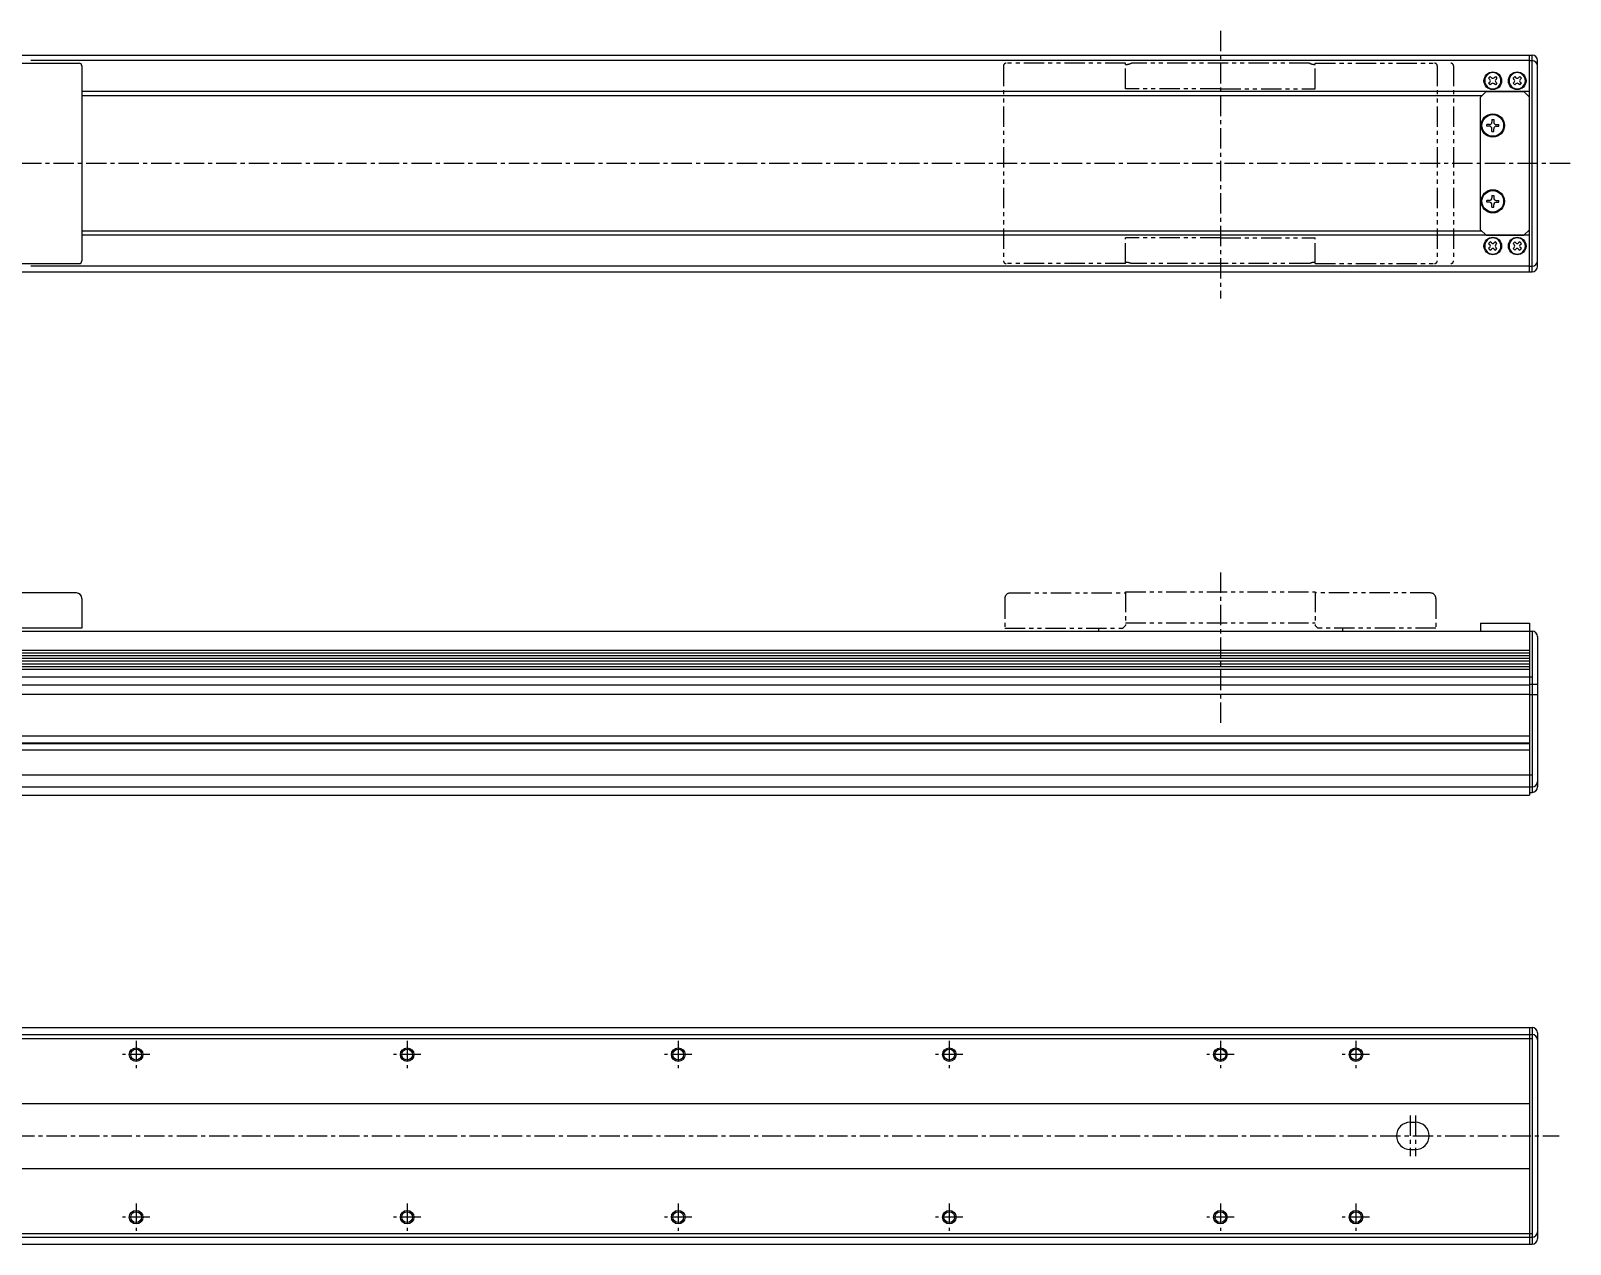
# Model space of a CAD drawing. Extents: x -684 to 358, y -63 to 438.
# Drawn here: x -210 to 358, y -10 to 438 of the extents above; entities that cross this region are included whole.
import ezdxf

# ---------------------------------------------------------------- set-up
doc = ezdxf.new("R2010")
doc.units = 0
for name, pattern in [('CENTER', [12, 7.5, -1.5, 1.5, -1.5]), ('CONTINOUS', [0]), ('PHANTOM', [15, 7.5, -1.5, 1.5, -1.5, 1.5, -1.5])]:
    doc.linetypes.add(name, pattern=pattern)
doc.layers.get('0').update_dxf_attribs({"linetype": 'CONTINUOUS'})
doc.layers.add('CENTER', color=1, linetype='CENTER')

msp = doc.modelspace()

# ---------------------------------------------------------------- linework, layer by layer
at = {"color": 7, "linetype": 'CONTINOUS'}
for p, q in [((-506.96, 429.02), (344.04, 429.02)), ((-235.96, 426.02), (-191.96, 426.02)), ((343.04, 426.95), (-209.81, 426.95)), ((343.04, 349.02), (343.04, 429.02)), ((343.04, 426.95), (344.04, 426.95)), ((344.04, 349.02), (344.04, 429.02)), ((346.04, 351.02), (346.04, 427.02)), ((-190.96, 425.02), (-190.96, 353.02)), ((328, 420.46), (328.61, 421.06)), ((328.42, 420.05), (328, 420.46)), ((328.61, 421.06), (329.02, 420.65)), ((330.07, 420.65), (330.48, 421.06)), ((330.48, 421.06), (331.08, 420.46)), ((331.08, 420.46), (330.67, 420.05)), ((337, 420.46), (337.61, 421.06)), ((337.42, 420.05), (337, 420.46)), ((337.61, 421.06), (338.02, 420.65)), ((339.07, 420.65), (339.48, 421.06)), ((339.48, 421.06), (340.08, 420.46)), ((340.08, 420.46), (339.67, 420.05)), ((343.04, 415.52), (-190.96, 415.52)), ((325.04, 413.52), (327.04, 415.52)), ((327.04, 415.52), (341.04, 415.52)), ((328, 418.59), (328.42, 419)), ((328.61, 417.99), (328, 418.59)), ((329.02, 418.4), (328.61, 417.99)), ((330.48, 417.99), (330.07, 418.4)), ((331.08, 418.59), (330.48, 417.99)), ((330.67, 419), (331.08, 418.59)), ((337, 418.59), (337.42, 419)), ((337.61, 417.99), (337, 418.59)), ((338.02, 418.4), (337.61, 417.99)), ((339.48, 417.99), (339.07, 418.4)), ((340.08, 418.59), (339.48, 417.99)), ((339.67, 419), (340.08, 418.59)), ((343.04, 413.52), (341.04, 415.52)), ((325.54, 414.02), (-190.96, 414.02)), ((325.04, 364.52), (325.04, 413.52)), ((343.04, 364.52), (343.04, 413.52)), ((327.34, 402.71), (327.34, 403.34)), ((328.29, 403.34), (327.34, 403.34)), ((329.23, 405.22), (329.23, 404.28)), ((329.23, 405.22), (329.86, 405.22)), ((329.86, 405.22), (329.86, 404.28)), ((330.8, 403.34), (331.74, 403.34)), ((331.74, 402.71), (331.74, 403.34)), ((328.29, 402.71), (327.34, 402.71)), ((329.23, 400.82), (329.23, 401.77)), ((329.23, 400.82), (329.86, 400.82)), ((329.86, 400.82), (329.86, 401.77)), ((330.8, 402.71), (331.74, 402.71)), ((327.34, 374.71), (327.34, 375.34)), ((328.29, 375.34), (327.34, 375.34)), ((329.23, 377.22), (329.23, 376.28)), ((329.23, 377.22), (329.86, 377.22)), ((329.86, 377.22), (329.86, 376.28)), ((330.8, 375.34), (331.74, 375.34)), ((331.74, 374.71), (331.74, 375.34)), ((328.29, 374.71), (327.34, 374.71)), ((329.23, 372.82), (329.23, 373.77)), ((329.23, 372.82), (329.86, 372.82)), ((329.86, 372.82), (329.86, 373.77)), ((330.8, 374.71), (331.74, 374.71)), ((325.54, 364.02), (-190.96, 364.02)), ((327.04, 362.52), (325.04, 364.52)), ((341.04, 362.52), (343.04, 364.52)), ((343.04, 362.52), (-190.96, 362.52)), ((327.04, 362.52), (341.04, 362.52)), ((328.61, 360.06), (328, 359.46)), ((328, 359.46), (328.42, 359.05)), ((328.42, 358), (328, 357.59)), ((329.02, 359.65), (328.61, 360.06)), ((330.48, 360.06), (330.07, 359.65)), ((331.08, 359.46), (330.48, 360.06)), ((330.67, 359.05), (331.08, 359.46)), ((331.08, 357.59), (330.67, 358)), ((337.61, 360.06), (337, 359.46)), ((337, 359.46), (337.42, 359.05)), ((337.42, 358), (337, 357.59)), ((338.02, 359.65), (337.61, 360.06)), ((339.48, 360.06), (339.07, 359.65)), ((340.08, 359.46), (339.48, 360.06)), ((339.67, 359.05), (340.08, 359.46)), ((340.08, 357.59), (339.67, 358)), ((328, 357.59), (328.61, 356.99)), ((328.61, 356.99), (329.02, 357.4)), ((330.07, 357.4), (330.48, 356.99)), ((330.48, 356.99), (331.08, 357.59)), ((337, 357.59), (337.61, 356.99)), ((337.61, 356.99), (338.02, 357.4)), ((339.07, 357.4), (339.48, 356.99)), ((339.48, 356.99), (340.08, 357.59)), ((-506.96, 349.02), (344.04, 349.02)), ((-235.96, 352.02), (-191.96, 352.02)), ((343.04, 351.1), (-209.81, 351.1)), ((343.04, 351.1), (344.04, 351.1)), ((-192.96, 230.45), (-235.96, 230.45)), ((-190.96, 228.45), (-190.96, 217.45)), ((-506.96, 216.35), (344.04, 216.35)), ((-190.96, 217.45), (-234.96, 217.45)), ((325.04, 219.25), (343.04, 219.25)), ((325.04, 219.25), (325.04, 216.35)), ((343.04, 219.25), (343.04, 216.35)), ((343.04, 216.35), (343.04, 155.85)), ((344.04, 216.35), (344.04, 156.85)), ((346.04, 214.35), (346.04, 158.85)), ((-505.96, 209.33), (343.04, 209.33)), ((-505.96, 208.33), (343.04, 208.33)), ((-505.96, 207.34), (343.04, 207.34)), ((-505.96, 206.35), (343.04, 206.35)), ((-505.96, 205.36), (343.04, 205.36)), ((-506.96, 199.46), (344.04, 199.46)), ((-505.96, 204.36), (343.04, 204.36)), ((-505.96, 203.37), (343.04, 203.37)), ((-505.96, 202.38), (343.04, 202.38)), ((-505.96, 196.6), (343.04, 196.6)), ((-505.96, 193.1), (343.04, 193.1)), ((343.04, 196.75), (346.04, 196.75)), ((343.04, 192.95), (346.04, 192.95)), ((-508.96, 177.68), (343.04, 177.68)), ((-508.96, 172.61), (343.04, 172.61)), ((-505.96, 175.15), (343.04, 175.15)), ((-505.96, 174.85), (343.04, 174.85)), ((-506.96, 163.35), (344.04, 163.35)), ((-506.96, 158.85), (344.04, 158.85)), ((-505.96, 155.85), (343.04, 155.85)), ((343.04, 156.85), (344.04, 156.85)), ((-506.96, 70.06), (344.04, 70.06)), ((343.04, 70.06), (343.04, -9.94)), ((344.04, 70.06), (344.04, -9.94)), ((-506.96, 67.46), (344.04, 67.46)), ((-506.96, 66.06), (344.04, 66.06)), ((346.04, 68.06), (346.04, -7.94)), ((-505.96, 42.06), (343.04, 42.06)), ((299.04, 35.06), (301.04, 35.06)), ((299.04, 25.06), (301.04, 25.06)), ((-505.96, 18.06), (343.04, 18.06)), ((-506.96, -5.94), (344.04, -5.94)), ((-506.96, -7.34), (344.04, -7.34)), ((-506.96, -9.94), (344.04, -9.94))]:
    msp.add_line(p, q, dxfattribs=at)
at = {"color": 3, "linetype": 'PHANTOM'}
for p, q in [((194.04, 426.02), (150.04, 426.02)), ((194.04, 416.52), (194.04, 426.02)), ((261.86, 426.02), (196.22, 426.02)), ((264.04, 426.02), (308.04, 426.02)), ((264.04, 416.52), (264.04, 426.02)), ((149.04, 425.02), (149.04, 353.02)), ((309.04, 425.02), (309.04, 353.02)), ((315.04, 425.02), (315.04, 353.02)), ((229.04, 416.52), (194.04, 416.52)), ((229.04, 416.52), (264.04, 416.52)), ((229.04, 361.52), (194.04, 361.52)), ((194.04, 352.02), (194.04, 361.52)), ((229.04, 361.52), (264.04, 361.52)), ((264.04, 352.02), (264.04, 361.52)), ((194.04, 352.02), (150.04, 352.02)), ((261.86, 352.02), (196.22, 352.02)), ((264.04, 352.02), (308.04, 352.02)), ((149.54, 228.45), (149.54, 217.45)), ((151.54, 230.45), (194.04, 230.45)), ((194.04, 230.85), (264.04, 230.85)), ((194.04, 230.85), (194.04, 218.45)), ((264.04, 230.85), (264.04, 218.45)), ((306.54, 230.45), (264.04, 230.45)), ((308.54, 228.45), (308.54, 217.45)), ((149.54, 217.45), (193.04, 217.45)), ((184.04, 217.45), (184.04, 216.35)), ((193.04, 217.45), (194.04, 218.45)), ((194.04, 219.38), (264.04, 219.38)), ((265.04, 217.45), (264.04, 218.45)), ((308.54, 217.45), (265.04, 217.45)), ((274.04, 217.45), (274.04, 216.35))]:
    msp.add_line(p, q, dxfattribs=at)
at = {"color": 7, "linetype": 'CONTINOUS'}
for centre, radius in [((329.54, 419.52), 3.25), ((338.54, 419.52), 3.25), ((329.54, 403.02), 4.3), ((329.54, 403.02), 4), ((329.54, 375.02), 4.3), ((329.54, 375.02), 4), ((329.54, 358.52), 3.25), ((338.54, 358.52), 3.25), ((-170.96, 60.06), 2.5), ((-70.96, 60.06), 2.5), ((29.04, 60.06), 2.5), ((129.04, 60.06), 2.5), ((229.04, 60.06), 2.5), ((279.04, 60.06), 2.5), ((-170.96, 60.06), 2), ((-70.96, 60.06), 2), ((29.04, 60.06), 2), ((129.04, 60.06), 2), ((229.04, 60.06), 2), ((279.04, 60.06), 2), ((-170.96, 0.06), 2.5), ((-170.96, 0.06), 2), ((-70.96, 0.06), 2.5), ((-70.96, 0.06), 2), ((29.04, 0.06), 2.5), ((29.04, 0.06), 2), ((129.04, 0.06), 2.5), ((129.04, 0.06), 2), ((229.04, 0.06), 2.5), ((229.04, 0.06), 2), ((279.04, 0.06), 2.5), ((279.04, 0.06), 2)]:
    msp.add_circle(centre, radius, dxfattribs=at)
for centre, radius, start, end in [((-191.96, 425.02), 1, 0, 90), ((344.04, 427.02), 2, 0, 90), ((344.04, 424.95), 2, 0, 90), ((329.54, 419.52), 3, 0.0003, 0), ((329.54, 421.17), 0.742, 225, 315), ((338.54, 419.52), 3, 0.0003, 0), ((338.54, 421.17), 0.742, 225, 315), ((327.89, 419.52), 0.742, 315, 44.9999), ((329.54, 417.87), 0.742, 45, 134.9999), ((331.19, 419.52), 0.742, 135, 224.9999), ((336.89, 419.52), 0.742, 315, 44.9999), ((338.54, 417.87), 0.742, 45, 134.9999), ((340.19, 419.52), 0.742, 135, 224.9999), ((328.29, 404.28), 0.94, 270, 0), ((330.8, 404.28), 0.94, 180, 270), ((328.29, 401.77), 0.94, 0, 90.0001), ((330.8, 401.77), 0.94, 90, 180), ((328.29, 376.28), 0.94, 270, 0), ((330.8, 376.28), 0.94, 180, 270), ((328.29, 373.77), 0.94, 0, 90.0001), ((330.8, 373.77), 0.94, 90, 180), ((329.54, 358.52), 3, 0, 359.9997), ((327.89, 358.52), 0.742, 315.0001, 45), ((329.54, 360.17), 0.742, 225.0001, 315), ((331.19, 358.52), 0.742, 135.0001, 225), ((338.54, 358.52), 3, 0, 359.9997), ((336.89, 358.52), 0.742, 315.0001, 45), ((338.54, 360.17), 0.742, 225.0001, 315), ((340.19, 358.52), 0.742, 135.0001, 225), ((-191.96, 353.02), 1, 270, 0), ((329.54, 356.87), 0.742, 45, 135), ((338.54, 356.87), 0.742, 45, 135), ((344.04, 353.1), 2, 270, 0), ((344.04, 351.02), 2, 270, 0), ((-192.96, 228.45), 2, 0, 90), ((344.04, 214.35), 2, 0, 90), ((344.04, 160.85), 2, 270, 0), ((344.04, 158.85), 2, 270, 0), ((344.04, 68.06), 2, 0, 90), ((344.04, 65.46), 2, 0, 90), ((299.04, 30.06), 5, 90, 270), ((301.04, 30.06), 5, 270, 90), ((344.04, -5.34), 2, 270, 0), ((344.04, -7.94), 2, 270, 0)]:
    msp.add_arc(centre, radius, start, end, dxfattribs=at)
at = {"color": 3, "linetype": 'PHANTOM'}
for centre, radius, start, end in [((150.04, 425.02), 1, 90, 180), ((194.04, 430.52), 5, 270, 295.8419), ((264.04, 430.52), 5, 244.1581, 270), ((308.04, 425.02), 1, 0, 90), ((314.04, 425.02), 1, 0, 90), ((150.04, 353.02), 1, 180, 270), ((194.04, 347.52), 5, 64.1581, 90), ((264.04, 347.52), 5, 90, 115.8419), ((308.04, 353.02), 1, 270, 0), ((314.04, 353.02), 1, 270, 0), ((151.54, 228.45), 2, 90, 180), ((306.54, 228.45), 2, 0, 90)]:
    msp.add_arc(centre, radius, start, end, dxfattribs=at)
at = {"layer": 'CENTER', "color": 1, "linetype": 'CENTER'}
for p, q in [((229.04, 437.98), (229.04, 339.2)), ((358.1, 389.02), (-546.14, 389.02)), ((229.04, 238.05), (229.04, 181.47)), ((-170.96, 65.1), (-170.96, 55.02)), ((-70.96, 65.1), (-70.96, 55.02)), ((29.04, 65.1), (29.04, 55.02)), ((129.04, 65.1), (129.04, 55.02)), ((229.04, 65.1), (229.04, 55.02)), ((279.04, 65.1), (279.04, 55.02)), ((-165.92, 60.06), (-176, 60.06)), ((-65.92, 60.06), (-76, 60.06)), ((34.08, 60.06), (24, 60.06)), ((134.08, 60.06), (124, 60.06)), ((234.08, 60.06), (224, 60.06)), ((284.08, 60.06), (274, 60.06)), ((299.04, 37.6), (299.04, 22.52)), ((301.04, 37.6), (301.04, 22.52)), ((-551.99, 30.06), (353.97, 30.06)), ((-165.92, 0.06), (-176, 0.06)), ((-170.96, 5.1), (-170.96, -4.98)), ((-65.92, 0.06), (-76, 0.06)), ((-70.96, 5.1), (-70.96, -4.98)), ((34.08, 0.06), (24, 0.06)), ((29.04, 5.1), (29.04, -4.98)), ((134.08, 0.06), (124, 0.06)), ((129.04, 5.1), (129.04, -4.98)), ((234.08, 0.06), (224, 0.06)), ((229.04, 5.1), (229.04, -4.98)), ((284.08, 0.06), (274, 0.06)), ((279.04, 5.1), (279.04, -4.98))]:
    msp.add_line(p, q, dxfattribs=at)

doc.saveas('drawing.dxf')
